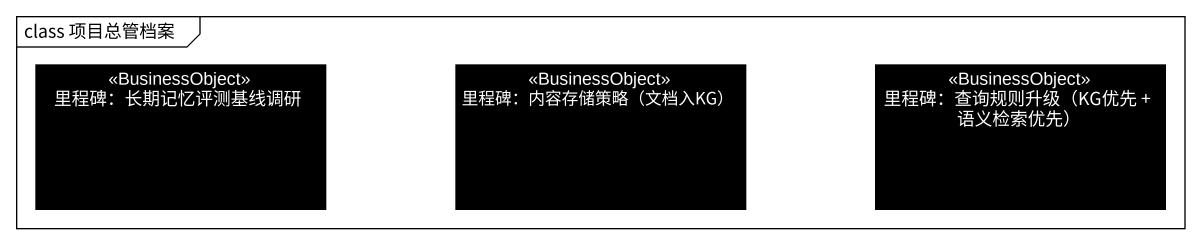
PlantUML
@startuml
mainframe class 项目总管档案
hide circle
hide empty members
class "里程碑：长期记忆评测基线调研" as 里程碑_长期记忆评测基线调研 <<BusinessObject>> #000000
class "里程碑：内容存储策略（文档入KG）" as 里程碑_内容存储策略_文档入KG <<BusinessObject>> #000000
class "里程碑：查询规则升级（KG优先 + 语义检索优先）" as 里程碑_查询规则升级_KG优先_语义检索优先 <<BusinessObject>> #000000
@enduml
